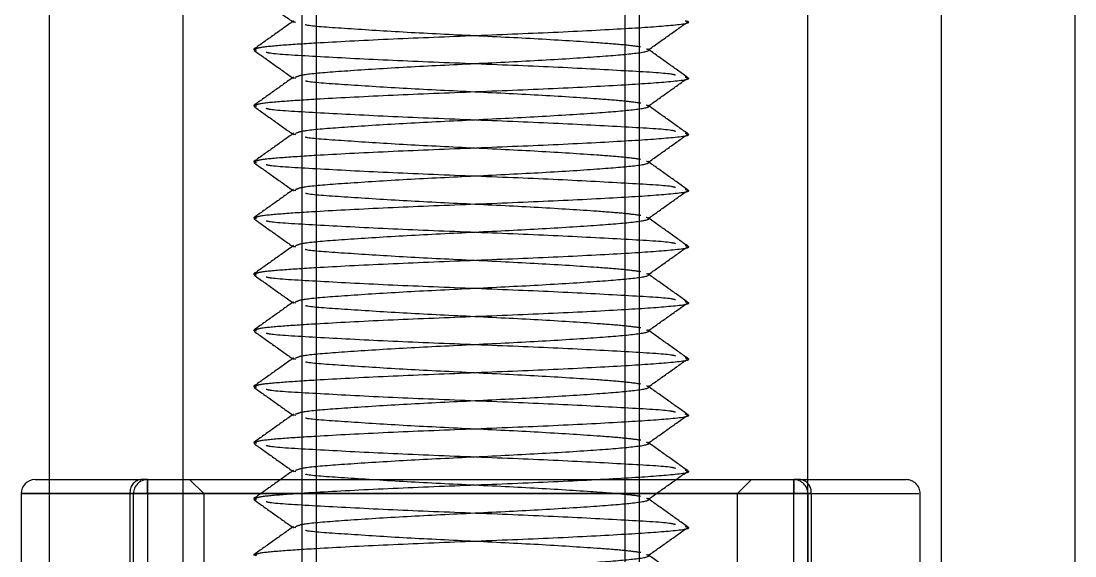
# Model space of a CAD drawing. Header units: metres. Extents: x 0 to 63075, y 0 to 44550.
# Drawn here: x 14276.16 to 14313.67, y 24701.81 to 24720.86 of the extents above; entities that cross this region are included whole.
import ezdxf

# ---------------------------------------------------------------- set-up
doc = ezdxf.new("R2010")
doc.units = ezdxf.units.M
doc.header["$LTSCALE"] = 75
doc.linetypes.add('HIDDEN2', pattern=[4.7625, 3.175, -1.5875])
for name, color, linetype in [('SDM', 7, 'Continuous'), ('SL4', 4, 'Continuous'), ('ST1', 7, 'HIDDEN2')]:
    doc.layers.add(name, color=color, linetype=linetype)

# ---------------------------------------------------------------- blocks, each defined once
blk = doc.blocks.new('A$Ca53c419a')
at = {"layer": 'SL4'}
for p, q in [((274.263, 534.865), (265.263, 534.865)), ((274.263, 533.865), (274.263, 534.865)), ((274.763, 534.365), (274.763, 533.865)), ((378.019, 533.865), (91.194, 533.865)), ((378.194, 529.108), (86.437, 529.108)), ((344.397, 506.877), (117.694, 506.877)), ((378.194, 502.115), (86.437, 502.115)), ((381.194, 497.358), (91.194, 497.358))]:
    blk.add_line(p, q, dxfattribs=at)
blk.add_arc((274.263, 534.365), 0.5, 0, 90, dxfattribs=at)
at = {"layer": 'ST1'}
for p, q in [((274.263, 534.865), (274.263, 530.986)), ((274.263, 530.986), (274.263, 533.865)), ((274.763, 533.865), (274.763, 530.607)), ((241.912, 530.865), (274.263, 530.865)), ((265.263, 530.986), (274.263, 530.986)), ((274.263, 530.986), (274.263, 530.865)), ((274.263, 530.865), (274.263, 530.986)), ((274.263, 530.865), (274.263, 530.365)), ((274.263, 530.365), (274.263, 530.865)), ((274.263, 530.365), (241.912, 530.365)), ((274.263, 507.365), (274.263, 530.365)), ((274.763, 530.365), (274.263, 530.365)), ((274.263, 530.365), (274.763, 530.365)), ((274.263, 530.365), (274.263, 528.365)), ((274.763, 530.365), (274.763, 530.607)), ((274.763, 530.365), (274.763, 507.365)), ((381.194, 529.108), (86.437, 529.108)), ((274.763, 528.865), (274.263, 528.365)), ((274.263, 528.365), (264.763, 528.365)), ((274.263, 528.365), (274.263, 509.365)), ((272.046, 526.485), (272.069, 526.592)), ((274.046, 526.485), (274.069, 526.592)), ((276.046, 526.485), (276.069, 526.592)), ((278.046, 526.485), (278.069, 526.592)), ((280.046, 526.485), (280.069, 526.592)), ((282.046, 526.485), (282.069, 526.592)), ((284.046, 526.485), (284.069, 526.592)), ((286.046, 526.485), (286.069, 526.592)), ((288.046, 526.485), (288.069, 526.592)), ((290.046, 526.485), (290.069, 526.592)), ((273.042, 525.085), (273.069, 525.186)), ((275.042, 525.085), (275.069, 525.186)), ((277.042, 525.085), (277.069, 525.186)), ((279.042, 525.085), (279.069, 525.186)), ((281.042, 525.085), (281.069, 525.186)), ((283.042, 525.085), (283.069, 525.186)), ((285.042, 525.085), (285.069, 525.186)), ((287.042, 525.085), (287.069, 525.186)), ((289.042, 525.085), (289.069, 525.186)), ((291.042, 525.085), (291.069, 525.186)), ((121.694, 524.865), (340.694, 524.865)), ((340.694, 524.365), (121.694, 524.365)), ((121.694, 513.365), (340.694, 513.365)), ((340.694, 512.865), (121.694, 512.865)), ((264.763, 509.365), (274.263, 509.365)), ((274.263, 509.365), (274.763, 508.865)), ((274.263, 509.365), (274.263, 507.365)), ((241.912, 507.365), (274.263, 507.365)), ((274.263, 507.365), (274.263, 506.865)), ((274.763, 507.365), (274.263, 507.365)), ((274.263, 507.365), (274.763, 507.365)), ((274.263, 506.865), (274.263, 507.365)), ((274.763, 507.123), (274.763, 507.365)), ((274.763, 507.123), (274.763, 503.365)), ((381.194, 506.877), (81.194, 506.877)), ((274.263, 506.865), (241.912, 506.865)), ((274.263, 506.744), (265.263, 506.744)), ((274.263, 506.744), (274.263, 506.865)), ((274.263, 506.865), (274.263, 506.744)), ((274.263, 506.744), (274.263, 502.915)), ((265.263, 502.865), (274.263, 502.865)), ((378.194, 497.358), (91.194, 497.358))]:
    blk.add_line(p, q, dxfattribs=at)
for centre, radius, start, end in [((274.316, 530.537), 0.452, 8.9432, 96.7634), ((274.263, 530.365), 0.5, 0, 90), ((274.316, 507.193), 0.452, 263.2366, 351.0568), ((274.263, 507.365), 0.5, 270, 0), ((274.263, 503.365), 0.5, 270, 0)]:
    blk.add_arc(centre, radius, start, end, dxfattribs=at)
for points, knots in [([(273.093, 525.169), (272.926, 525.404), (272.591, 525.873), (272.257, 526.342), (272.09, 526.577)], [0, 0, 0, 0, 0.499958, 1, 1, 1, 1]), ([(272.09, 526.534), (272.109, 526.499), (272.159, 526.411), (272.231, 525.682), (272.325, 524.228), (272.448, 521.902), (272.569, 518.864), (272.689, 515.832), (272.825, 513.243), (272.938, 511.611), (273.032, 510.937), (273.082, 511.195), (273.088, 511.229)], [0, 0, 0, 0, 0.055573, 0.142553, 0.229074, 0.356478, 0.480628, 0.604778, 0.732181, 0.854555, 0.980855, 1, 1, 1, 1]), ([(274.045, 526.574), (273.878, 526.339), (273.543, 525.869), (273.208, 525.399), (273.041, 525.164)], [0, 0, 0, 0, 0.5000892, 1, 1, 1, 1]), ([(275.093, 525.169), (274.926, 525.404), (274.591, 525.873), (274.257, 526.342), (274.09, 526.577)], [0, 0, 0, 0, 0.4999583, 1, 1, 1, 1]), ([(274.09, 526.534), (274.109, 526.499), (274.159, 526.411), (274.231, 525.682), (274.325, 524.228), (274.448, 521.902), (274.569, 518.864), (274.689, 515.832), (274.825, 513.243), (274.938, 511.611), (275.032, 510.937), (275.082, 511.195), (275.088, 511.229)], [0, 0, 0, 0, 0.055573, 0.142553, 0.229074, 0.356478, 0.480628, 0.604778, 0.732181, 0.854555, 0.980855, 1, 1, 1, 1]), ([(276.045, 526.574), (275.878, 526.339), (275.543, 525.869), (275.208, 525.399), (275.041, 525.164)], [0, 0, 0, 0, 0.5000892, 1, 1, 1, 1]), ([(277.093, 525.169), (276.926, 525.404), (276.591, 525.873), (276.257, 526.342), (276.09, 526.577)], [0, 0, 0, 0, 0.499958, 1, 1, 1, 1]), ([(276.09, 526.534), (276.109, 526.499), (276.159, 526.411), (276.231, 525.682), (276.325, 524.228), (276.448, 521.902), (276.569, 518.864), (276.689, 515.832), (276.825, 513.243), (276.938, 511.611), (277.032, 510.937), (277.082, 511.195), (277.088, 511.229)], [0, 0, 0, 0, 0.055573, 0.142553, 0.229074, 0.356478, 0.480628, 0.604778, 0.732181, 0.854555, 0.980855, 1, 1, 1, 1]), ([(278.045, 526.574), (277.878, 526.339), (277.543, 525.869), (277.208, 525.399), (277.041, 525.164)], [0, 0, 0, 0, 0.500089, 1, 1, 1, 1]), ([(279.093, 525.169), (278.926, 525.404), (278.591, 525.873), (278.257, 526.342), (278.09, 526.577)], [0, 0, 0, 0, 0.499958, 1, 1, 1, 1]), ([(278.09, 526.534), (278.109, 526.499), (278.159, 526.411), (278.231, 525.682), (278.325, 524.228), (278.448, 521.902), (278.569, 518.864), (278.689, 515.832), (278.825, 513.243), (278.938, 511.611), (279.032, 510.937), (279.082, 511.195), (279.088, 511.229)], [0, 0, 0, 0, 0.0555734, 0.1425526, 0.2290743, 0.3564777, 0.4806278, 0.604778, 0.7321813, 0.8545546, 0.980855, 1, 1, 1, 1]), ([(280.045, 526.574), (279.878, 526.339), (279.543, 525.869), (279.208, 525.399), (279.041, 525.164)], [0, 0, 0, 0, 0.500089, 1, 1, 1, 1]), ([(281.093, 525.169), (280.926, 525.404), (280.591, 525.873), (280.257, 526.342), (280.09, 526.577)], [0, 0, 0, 0, 0.499958, 1, 1, 1, 1]), ([(280.09, 526.534), (280.109, 526.499), (280.159, 526.411), (280.231, 525.682), (280.325, 524.228), (280.448, 521.902), (280.569, 518.864), (280.689, 515.832), (280.825, 513.243), (280.938, 511.611), (281.032, 510.937), (281.082, 511.195), (281.088, 511.229)], [0, 0, 0, 0, 0.055573, 0.142553, 0.229074, 0.356478, 0.480628, 0.604778, 0.732181, 0.854555, 0.980855, 1, 1, 1, 1]), ([(282.045, 526.574), (281.878, 526.339), (281.543, 525.869), (281.208, 525.399), (281.041, 525.164)], [0, 0, 0, 0, 0.500089, 1, 1, 1, 1]), ([(283.093, 525.169), (282.926, 525.404), (282.591, 525.873), (282.257, 526.342), (282.09, 526.577)], [0, 0, 0, 0, 0.499958, 1, 1, 1, 1]), ([(282.09, 526.534), (282.109, 526.499), (282.159, 526.411), (282.231, 525.682), (282.325, 524.228), (282.448, 521.902), (282.569, 518.864), (282.689, 515.832), (282.825, 513.243), (282.938, 511.611), (283.032, 510.937), (283.082, 511.195), (283.088, 511.229)], [0, 0, 0, 0, 0.0555734, 0.1425526, 0.2290743, 0.3564777, 0.4806278, 0.604778, 0.7321813, 0.8545546, 0.980855, 1, 1, 1, 1]), ([(284.045, 526.574), (283.878, 526.339), (283.543, 525.869), (283.208, 525.399), (283.041, 525.164)], [0, 0, 0, 0, 0.5000892, 1, 1, 1, 1]), ([(285.093, 525.169), (284.926, 525.404), (284.591, 525.873), (284.257, 526.342), (284.09, 526.577)], [0, 0, 0, 0, 0.4999583, 1, 1, 1, 1]), ([(284.09, 526.534), (284.109, 526.499), (284.159, 526.411), (284.231, 525.682), (284.325, 524.228), (284.448, 521.902), (284.569, 518.864), (284.689, 515.832), (284.825, 513.243), (284.938, 511.611), (285.032, 510.937), (285.082, 511.195), (285.088, 511.229)], [0, 0, 0, 0, 0.055573, 0.142553, 0.229074, 0.356478, 0.480628, 0.604778, 0.732181, 0.854555, 0.980855, 1, 1, 1, 1]), ([(286.045, 526.574), (285.878, 526.339), (285.543, 525.869), (285.208, 525.399), (285.041, 525.164)], [0, 0, 0, 0, 0.5000892, 1, 1, 1, 1]), ([(287.093, 525.169), (286.926, 525.404), (286.591, 525.873), (286.257, 526.342), (286.09, 526.577)], [0, 0, 0, 0, 0.4999583, 1, 1, 1, 1]), ([(286.09, 526.534), (286.109, 526.499), (286.159, 526.411), (286.231, 525.682), (286.325, 524.228), (286.448, 521.902), (286.569, 518.864), (286.689, 515.832), (286.825, 513.243), (286.938, 511.611), (287.032, 510.937), (287.082, 511.195), (287.088, 511.229)], [0, 0, 0, 0, 0.055573, 0.142553, 0.229074, 0.356478, 0.480628, 0.604778, 0.732181, 0.854555, 0.980855, 1, 1, 1, 1]), ([(288.045, 526.574), (287.878, 526.339), (287.543, 525.869), (287.208, 525.399), (287.041, 525.164)], [0, 0, 0, 0, 0.500089, 1, 1, 1, 1]), ([(289.093, 525.169), (288.926, 525.404), (288.591, 525.873), (288.257, 526.342), (288.09, 526.577)], [0, 0, 0, 0, 0.4999583, 1, 1, 1, 1]), ([(288.09, 526.534), (288.109, 526.499), (288.159, 526.411), (288.231, 525.682), (288.325, 524.228), (288.448, 521.902), (288.569, 518.864), (288.689, 515.832), (288.825, 513.243), (288.938, 511.611), (289.032, 510.937), (289.082, 511.195), (289.088, 511.229)], [0, 0, 0, 0, 0.055573, 0.142553, 0.229074, 0.356478, 0.480628, 0.604778, 0.732181, 0.854555, 0.980855, 1, 1, 1, 1]), ([(290.045, 526.574), (289.878, 526.339), (289.543, 525.869), (289.208, 525.399), (289.041, 525.164)], [0, 0, 0, 0, 0.500089, 1, 1, 1, 1]), ([(291.093, 525.169), (290.926, 525.404), (290.591, 525.873), (290.257, 526.342), (290.09, 526.577)], [0, 0, 0, 0, 0.499958, 1, 1, 1, 1]), ([(290.09, 526.534), (290.109, 526.499), (290.159, 526.411), (290.231, 525.682), (290.325, 524.228), (290.448, 521.902), (290.569, 518.864), (290.689, 515.832), (290.825, 513.243), (290.938, 511.611), (291.032, 510.937), (291.082, 511.195), (291.088, 511.229)], [0, 0, 0, 0, 0.055573, 0.142553, 0.229074, 0.356478, 0.480628, 0.604778, 0.732181, 0.854555, 0.980855, 1, 1, 1, 1]), ([(292.045, 526.574), (291.878, 526.339), (291.543, 525.869), (291.208, 525.399), (291.041, 525.164)], [0, 0, 0, 0, 0.5000892, 1, 1, 1, 1]), ([(273.162, 511.571), (273.174, 511.616), (273.228, 511.819), (273.311, 513.318), (273.448, 515.813), (273.569, 518.865), (273.689, 521.918), (273.826, 524.409), (273.908, 525.9), (273.961, 526.102), (273.972, 526.143)], [0, 0, 0, 0, 0.043096, 0.193298, 0.349673, 0.502056, 0.654439, 0.810815, 0.961016, 1, 1, 1, 1]), ([(275.162, 511.571), (275.174, 511.616), (275.228, 511.819), (275.311, 513.318), (275.448, 515.813), (275.569, 518.865), (275.689, 521.918), (275.826, 524.409), (275.908, 525.9), (275.961, 526.102), (275.972, 526.143)], [0, 0, 0, 0, 0.043096, 0.193298, 0.349673, 0.502056, 0.654439, 0.810815, 0.961016, 1, 1, 1, 1]), ([(277.162, 511.571), (277.174, 511.616), (277.228, 511.819), (277.311, 513.318), (277.448, 515.813), (277.569, 518.865), (277.689, 521.918), (277.826, 524.409), (277.908, 525.9), (277.961, 526.102), (277.972, 526.143)], [0, 0, 0, 0, 0.0430959, 0.1932977, 0.3496734, 0.5020562, 0.6544389, 0.8108146, 0.9610164, 1, 1, 1, 1]), ([(279.162, 511.571), (279.174, 511.616), (279.228, 511.819), (279.311, 513.318), (279.448, 515.813), (279.569, 518.865), (279.689, 521.918), (279.826, 524.409), (279.908, 525.9), (279.961, 526.102), (279.972, 526.143)], [0, 0, 0, 0, 0.043096, 0.193298, 0.349673, 0.502056, 0.654439, 0.810815, 0.961016, 1, 1, 1, 1]), ([(281.162, 511.571), (281.174, 511.616), (281.228, 511.819), (281.311, 513.318), (281.448, 515.813), (281.569, 518.865), (281.689, 521.918), (281.826, 524.409), (281.908, 525.9), (281.961, 526.102), (281.972, 526.143)], [0, 0, 0, 0, 0.043096, 0.193298, 0.349673, 0.502056, 0.654439, 0.810815, 0.961016, 1, 1, 1, 1]), ([(283.162, 511.571), (283.174, 511.616), (283.228, 511.819), (283.311, 513.318), (283.448, 515.813), (283.569, 518.865), (283.689, 521.918), (283.826, 524.409), (283.908, 525.9), (283.961, 526.102), (283.972, 526.143)], [0, 0, 0, 0, 0.043096, 0.193298, 0.349673, 0.502056, 0.654439, 0.810815, 0.961016, 1, 1, 1, 1]), ([(285.162, 511.571), (285.174, 511.616), (285.228, 511.819), (285.311, 513.318), (285.448, 515.813), (285.569, 518.865), (285.689, 521.918), (285.826, 524.409), (285.908, 525.9), (285.961, 526.102), (285.972, 526.143)], [0, 0, 0, 0, 0.043096, 0.193298, 0.349673, 0.502056, 0.654439, 0.810815, 0.961016, 1, 1, 1, 1]), ([(287.162, 511.571), (287.174, 511.616), (287.228, 511.819), (287.311, 513.318), (287.448, 515.813), (287.569, 518.865), (287.689, 521.918), (287.826, 524.409), (287.908, 525.9), (287.961, 526.102), (287.972, 526.143)], [0, 0, 0, 0, 0.043096, 0.193298, 0.349673, 0.502056, 0.654439, 0.810815, 0.961016, 1, 1, 1, 1]), ([(289.162, 511.571), (289.174, 511.616), (289.228, 511.819), (289.311, 513.318), (289.448, 515.813), (289.569, 518.865), (289.689, 521.918), (289.826, 524.409), (289.908, 525.9), (289.961, 526.102), (289.972, 526.143)], [0, 0, 0, 0, 0.043096, 0.193298, 0.349673, 0.502056, 0.654439, 0.810815, 0.961016, 1, 1, 1, 1]), ([(271.092, 525.098), (271.128, 525.013), (271.206, 524.829), (271.312, 523.431), (271.448, 521.355), (271.569, 518.863), (271.689, 516.383), (271.825, 514.271), (271.938, 512.911), (272.033, 512.42), (272.084, 512.584), (272.092, 512.609)], [0, 0, 0, 0, 0.1034259, 0.2257113, 0.3530321, 0.4770962, 0.6011602, 0.728481, 0.8507664, 0.976983, 1, 1, 1, 1]), ([(272.163, 512.805), (272.188, 512.988), (272.239, 513.354), (272.328, 514.532), (272.448, 516.379), (272.569, 518.861), (272.689, 521.367), (272.826, 523.386), (272.902, 524.57), (272.949, 524.731), (272.953, 524.746)], [0, 0, 0, 0, 0.098651, 0.197725, 0.357803, 0.513786, 0.669769, 0.829847, 0.983594, 1, 1, 1, 1]), ([(273.092, 525.098), (273.128, 525.013), (273.206, 524.829), (273.312, 523.431), (273.448, 521.355), (273.569, 518.863), (273.689, 516.383), (273.825, 514.271), (273.938, 512.911), (274.033, 512.42), (274.084, 512.584), (274.092, 512.609)], [0, 0, 0, 0, 0.103426, 0.225711, 0.353032, 0.477096, 0.60116, 0.728481, 0.850766, 0.976983, 1, 1, 1, 1]), ([(274.163, 512.805), (274.188, 512.988), (274.239, 513.354), (274.328, 514.532), (274.448, 516.379), (274.569, 518.861), (274.689, 521.367), (274.826, 523.386), (274.902, 524.57), (274.949, 524.731), (274.953, 524.746)], [0, 0, 0, 0, 0.098651, 0.197725, 0.357803, 0.513786, 0.669769, 0.829847, 0.983594, 1, 1, 1, 1]), ([(275.092, 525.098), (275.128, 525.013), (275.206, 524.829), (275.312, 523.431), (275.448, 521.355), (275.569, 518.863), (275.689, 516.383), (275.825, 514.271), (275.938, 512.911), (276.033, 512.42), (276.084, 512.584), (276.092, 512.609)], [0, 0, 0, 0, 0.103426, 0.225711, 0.353032, 0.477096, 0.60116, 0.728481, 0.850766, 0.976983, 1, 1, 1, 1]), ([(276.163, 512.805), (276.188, 512.988), (276.239, 513.354), (276.328, 514.532), (276.448, 516.379), (276.569, 518.861), (276.689, 521.367), (276.826, 523.386), (276.902, 524.57), (276.949, 524.731), (276.953, 524.746)], [0, 0, 0, 0, 0.098651, 0.197725, 0.357803, 0.513786, 0.669769, 0.829847, 0.983594, 1, 1, 1, 1]), ([(277.092, 525.098), (277.128, 525.013), (277.206, 524.829), (277.312, 523.431), (277.448, 521.355), (277.569, 518.863), (277.689, 516.383), (277.825, 514.271), (277.938, 512.911), (278.033, 512.42), (278.084, 512.584), (278.092, 512.609)], [0, 0, 0, 0, 0.103426, 0.225711, 0.353032, 0.477096, 0.60116, 0.728481, 0.850766, 0.976983, 1, 1, 1, 1]), ([(278.163, 512.805), (278.188, 512.988), (278.239, 513.354), (278.328, 514.532), (278.448, 516.379), (278.569, 518.861), (278.689, 521.367), (278.826, 523.386), (278.902, 524.57), (278.949, 524.731), (278.953, 524.746)], [0, 0, 0, 0, 0.098651, 0.197725, 0.357803, 0.513786, 0.669769, 0.829847, 0.983594, 1, 1, 1, 1]), ([(279.092, 525.098), (279.128, 525.013), (279.206, 524.829), (279.312, 523.431), (279.448, 521.355), (279.569, 518.863), (279.689, 516.383), (279.825, 514.271), (279.938, 512.911), (280.033, 512.42), (280.084, 512.584), (280.092, 512.609)], [0, 0, 0, 0, 0.103426, 0.225711, 0.353032, 0.477096, 0.60116, 0.728481, 0.850766, 0.976983, 1, 1, 1, 1]), ([(280.163, 512.805), (280.188, 512.988), (280.239, 513.354), (280.328, 514.532), (280.448, 516.379), (280.569, 518.861), (280.689, 521.367), (280.826, 523.386), (280.902, 524.57), (280.949, 524.731), (280.953, 524.746)], [0, 0, 0, 0, 0.098651, 0.197725, 0.357803, 0.513786, 0.669769, 0.829847, 0.983594, 1, 1, 1, 1]), ([(281.092, 525.098), (281.128, 525.013), (281.206, 524.829), (281.312, 523.431), (281.448, 521.355), (281.569, 518.863), (281.689, 516.383), (281.825, 514.271), (281.938, 512.911), (282.033, 512.42), (282.084, 512.584), (282.092, 512.609)], [0, 0, 0, 0, 0.103426, 0.225711, 0.353032, 0.477096, 0.60116, 0.728481, 0.850766, 0.976983, 1, 1, 1, 1]), ([(282.163, 512.805), (282.188, 512.988), (282.239, 513.354), (282.328, 514.532), (282.448, 516.379), (282.569, 518.861), (282.689, 521.367), (282.826, 523.386), (282.902, 524.57), (282.949, 524.731), (282.953, 524.746)], [0, 0, 0, 0, 0.098651, 0.197725, 0.357803, 0.513786, 0.669769, 0.829847, 0.983594, 1, 1, 1, 1]), ([(283.092, 525.098), (283.128, 525.013), (283.206, 524.829), (283.312, 523.431), (283.448, 521.355), (283.569, 518.863), (283.689, 516.383), (283.825, 514.271), (283.938, 512.911), (284.033, 512.42), (284.084, 512.584), (284.092, 512.609)], [0, 0, 0, 0, 0.1034259, 0.2257113, 0.3530321, 0.4770962, 0.6011602, 0.728481, 0.8507664, 0.976983, 1, 1, 1, 1]), ([(284.163, 512.805), (284.188, 512.988), (284.239, 513.354), (284.328, 514.532), (284.448, 516.379), (284.569, 518.861), (284.689, 521.367), (284.826, 523.386), (284.902, 524.57), (284.949, 524.731), (284.953, 524.746)], [0, 0, 0, 0, 0.098651, 0.197725, 0.357803, 0.513786, 0.669769, 0.829847, 0.983594, 1, 1, 1, 1]), ([(285.092, 525.098), (285.128, 525.013), (285.206, 524.829), (285.312, 523.431), (285.448, 521.355), (285.569, 518.863), (285.689, 516.383), (285.825, 514.271), (285.938, 512.911), (286.033, 512.42), (286.084, 512.584), (286.092, 512.609)], [0, 0, 0, 0, 0.103426, 0.225711, 0.353032, 0.477096, 0.60116, 0.728481, 0.850766, 0.976983, 1, 1, 1, 1]), ([(286.163, 512.805), (286.188, 512.988), (286.239, 513.354), (286.328, 514.532), (286.448, 516.379), (286.569, 518.861), (286.689, 521.367), (286.826, 523.386), (286.902, 524.57), (286.949, 524.731), (286.953, 524.746)], [0, 0, 0, 0, 0.098651, 0.197725, 0.357803, 0.513786, 0.669769, 0.829847, 0.983594, 1, 1, 1, 1]), ([(287.092, 525.098), (287.128, 525.013), (287.206, 524.829), (287.312, 523.431), (287.448, 521.355), (287.569, 518.863), (287.689, 516.383), (287.825, 514.271), (287.938, 512.911), (288.033, 512.42), (288.084, 512.584), (288.092, 512.609)], [0, 0, 0, 0, 0.103426, 0.225711, 0.353032, 0.477096, 0.60116, 0.728481, 0.850766, 0.976983, 1, 1, 1, 1]), ([(288.163, 512.805), (288.188, 512.988), (288.239, 513.354), (288.328, 514.532), (288.448, 516.379), (288.569, 518.861), (288.689, 521.367), (288.826, 523.386), (288.902, 524.57), (288.949, 524.731), (288.953, 524.746)], [0, 0, 0, 0, 0.098651, 0.197725, 0.357803, 0.513786, 0.669769, 0.829847, 0.983594, 1, 1, 1, 1]), ([(289.092, 525.098), (289.128, 525.013), (289.206, 524.829), (289.312, 523.431), (289.448, 521.355), (289.569, 518.863), (289.689, 516.383), (289.825, 514.271), (289.938, 512.911), (290.033, 512.42), (290.084, 512.584), (290.092, 512.609)], [0, 0, 0, 0, 0.1034259, 0.2257113, 0.3530321, 0.4770962, 0.6011602, 0.728481, 0.8507664, 0.976983, 1, 1, 1, 1]), ([(290.163, 512.805), (290.188, 512.988), (290.239, 513.354), (290.328, 514.532), (290.448, 516.379), (290.569, 518.861), (290.689, 521.367), (290.826, 523.386), (290.902, 524.57), (290.949, 524.731), (290.953, 524.746)], [0, 0, 0, 0, 0.098651, 0.197725, 0.357803, 0.513786, 0.669769, 0.829847, 0.983594, 1, 1, 1, 1]), ([(271.088, 511.151), (271.256, 511.386), (271.591, 511.856), (271.926, 512.326), (272.093, 512.561)], [0, 0, 0, 0, 0.500092, 1, 1, 1, 1]), ([(272.053, 512.55), (272.221, 512.316), (272.555, 511.847), (272.889, 511.377), (273.056, 511.143)], [0, 0, 0, 0, 0.4999673, 1, 1, 1, 1]), ([(273.088, 511.151), (273.256, 511.386), (273.591, 511.856), (273.926, 512.326), (274.093, 512.561)], [0, 0, 0, 0, 0.500092, 1, 1, 1, 1]), ([(274.053, 512.55), (274.221, 512.316), (274.555, 511.847), (274.889, 511.377), (275.056, 511.143)], [0, 0, 0, 0, 0.4999673, 1, 1, 1, 1]), ([(275.088, 511.151), (275.256, 511.386), (275.591, 511.856), (275.926, 512.326), (276.093, 512.561)], [0, 0, 0, 0, 0.500092, 1, 1, 1, 1]), ([(276.053, 512.55), (276.221, 512.316), (276.555, 511.847), (276.889, 511.377), (277.056, 511.143)], [0, 0, 0, 0, 0.499967, 1, 1, 1, 1]), ([(277.088, 511.151), (277.256, 511.386), (277.591, 511.856), (277.926, 512.326), (278.093, 512.561)], [0, 0, 0, 0, 0.500092, 1, 1, 1, 1]), ([(278.053, 512.55), (278.221, 512.316), (278.555, 511.847), (278.889, 511.377), (279.056, 511.143)], [0, 0, 0, 0, 0.4999673, 1, 1, 1, 1]), ([(279.088, 511.151), (279.256, 511.386), (279.591, 511.856), (279.926, 512.326), (280.093, 512.561)], [0, 0, 0, 0, 0.500092, 1, 1, 1, 1]), ([(280.053, 512.55), (280.221, 512.316), (280.555, 511.847), (280.889, 511.377), (281.056, 511.143)], [0, 0, 0, 0, 0.499967, 1, 1, 1, 1]), ([(281.088, 511.151), (281.256, 511.386), (281.591, 511.856), (281.926, 512.326), (282.093, 512.561)], [0, 0, 0, 0, 0.500092, 1, 1, 1, 1]), ([(282.053, 512.55), (282.221, 512.316), (282.555, 511.847), (282.889, 511.377), (283.056, 511.143)], [0, 0, 0, 0, 0.4999673, 1, 1, 1, 1]), ([(283.088, 511.151), (283.256, 511.386), (283.591, 511.856), (283.926, 512.326), (284.093, 512.561)], [0, 0, 0, 0, 0.500092, 1, 1, 1, 1]), ([(284.053, 512.55), (284.221, 512.316), (284.555, 511.847), (284.889, 511.377), (285.056, 511.143)], [0, 0, 0, 0, 0.4999673, 1, 1, 1, 1]), ([(285.088, 511.151), (285.256, 511.386), (285.591, 511.856), (285.926, 512.326), (286.093, 512.561)], [0, 0, 0, 0, 0.500092, 1, 1, 1, 1]), ([(286.053, 512.55), (286.221, 512.316), (286.555, 511.847), (286.889, 511.377), (287.056, 511.143)], [0, 0, 0, 0, 0.499967, 1, 1, 1, 1]), ([(287.088, 511.151), (287.256, 511.386), (287.591, 511.856), (287.926, 512.326), (288.093, 512.561)], [0, 0, 0, 0, 0.500092, 1, 1, 1, 1]), ([(288.053, 512.55), (288.221, 512.316), (288.555, 511.847), (288.889, 511.377), (289.056, 511.143)], [0, 0, 0, 0, 0.499967, 1, 1, 1, 1]), ([(289.088, 511.151), (289.256, 511.386), (289.591, 511.856), (289.926, 512.326), (290.093, 512.561)], [0, 0, 0, 0, 0.500092, 1, 1, 1, 1]), ([(290.053, 512.55), (290.221, 512.316), (290.555, 511.847), (290.889, 511.377), (291.056, 511.143)], [0, 0, 0, 0, 0.499967, 1, 1, 1, 1])]:
    blk.add_open_spline(points, degree=3, knots=knots, dxfattribs=at)

msp = doc.modelspace()

# ---------------------------------------------------------------- block references
at = {"layer": 'SDM', "rotation": 90}
msp.add_blockref('A$Ca53c419a', (14811.027, 24429.769), dxfattribs=at)

doc.saveas('drawing.dxf')
